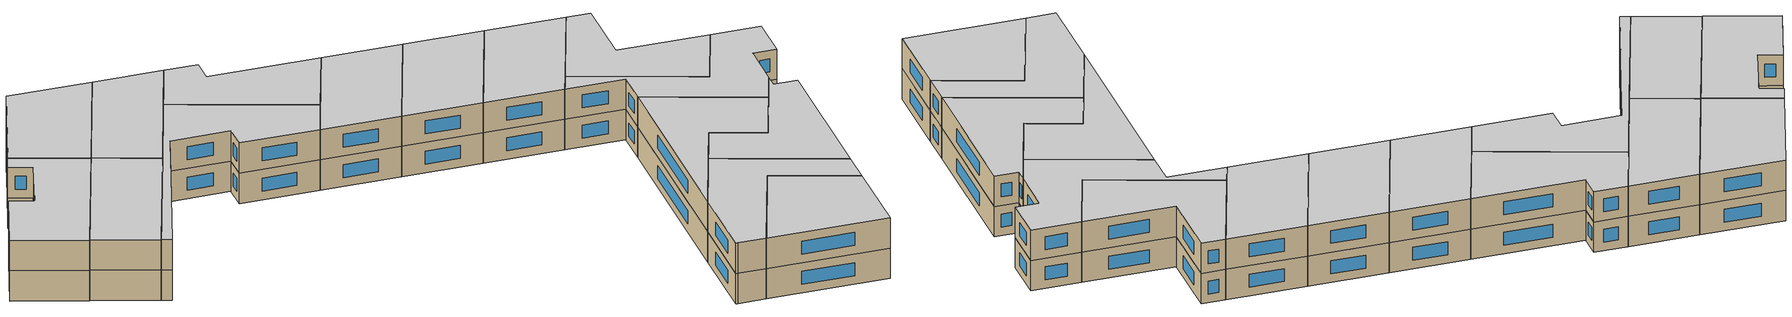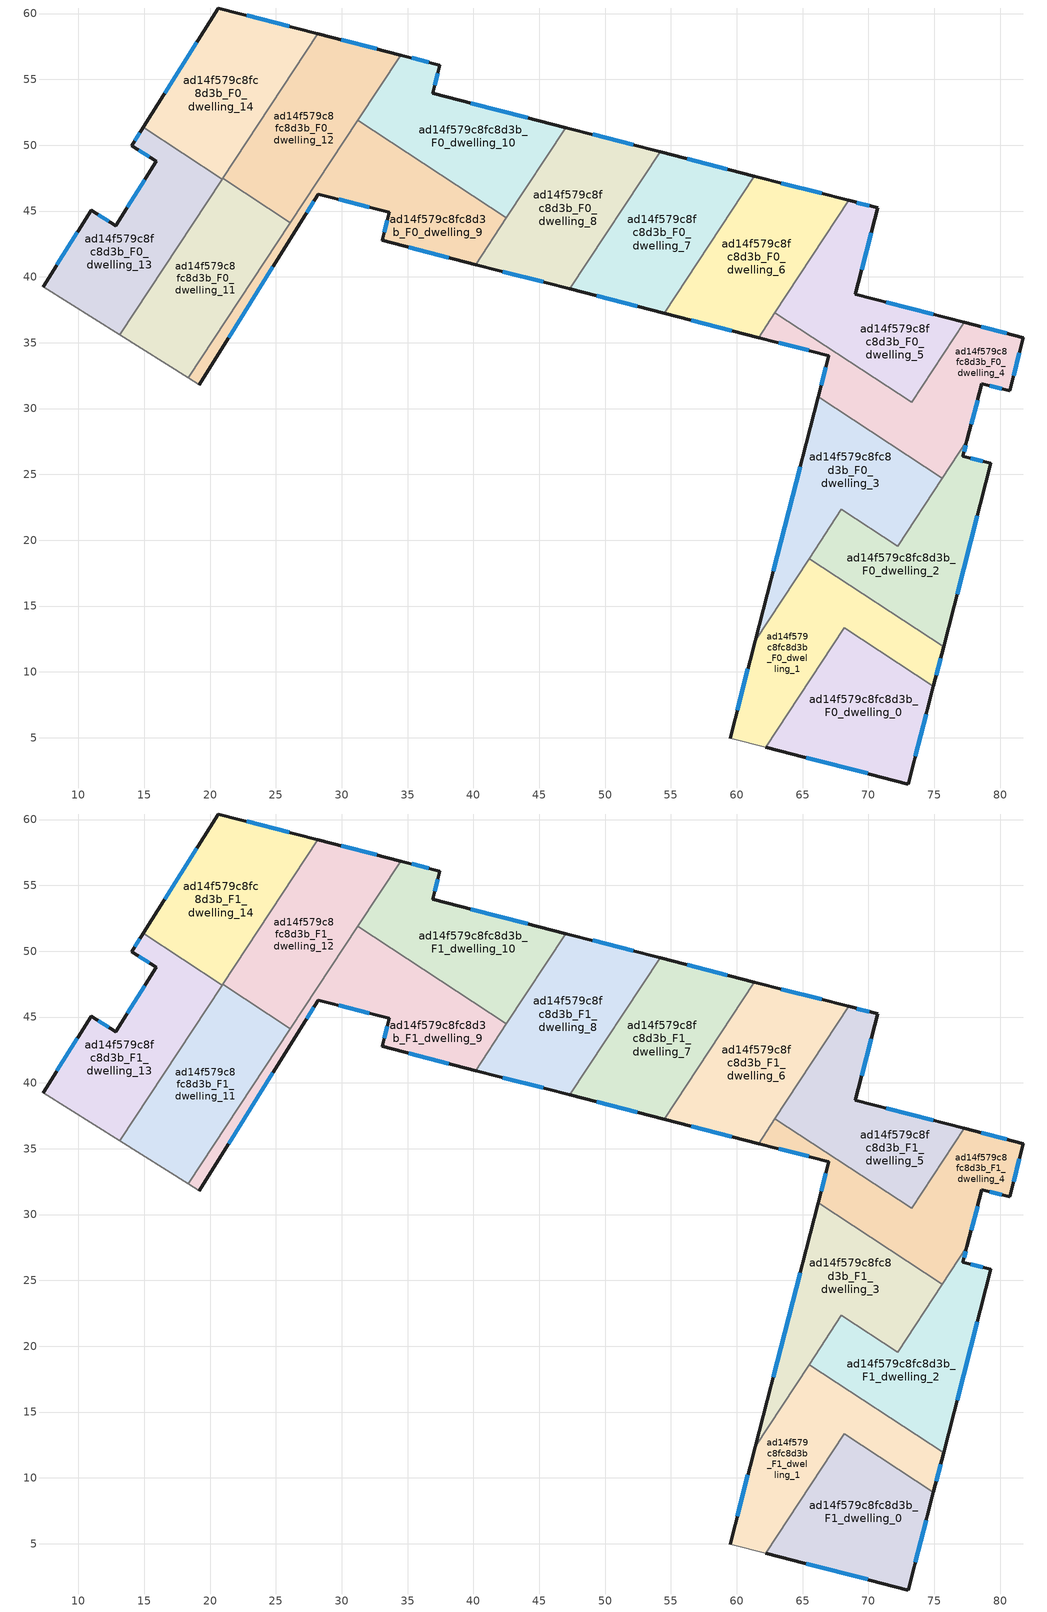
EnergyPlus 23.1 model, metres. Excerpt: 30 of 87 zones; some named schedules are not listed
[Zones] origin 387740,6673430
ad14f579c8fc8d3b_F0_dwelling_0
 floor ground (EU_floor_Construction): 74.94,8.9 73.03,1.49 62.19,4.28 68.15,13.36 z0
 wall outside (EU_wall_Construction): 62.19,4.28 73.03,1.49 74.94,8.9 z0:3
 wall to ad14f579c8fc8d3b_F0_dwelling_1 (EU_wall_Construction): 74.94,8.9 68.15,13.36 62.19,4.28 z0:3
 window (EU_Window_Construction): 73.58,3.6 74.4,6.78 / 65.29,3.48 69.93,2.29 z0.86:2.14
ad14f579c8fc8d3b_F0_dwelling_1
 floor ground (EU_floor_Construction): 75.72,11.9 74.94,8.9 68.15,13.36 62.19,4.28 59.66,4.93 59.5,4.98 61.4,12.36 65.51,18.61 z0
 wall outside (EU_wall_Construction): 61.4,12.36 59.5,4.98 / 74.94,8.9 75.72,11.9 z0:3
 wall adiabatic (EU_wall_Construction): 59.5,4.98 59.66,4.93 62.19,4.28 z0:3
 wall to ad14f579c8fc8d3b_F0_dwelling_2 (EU_wall_Construction): 75.72,11.9 65.51,18.61 z0:3
 wall to ad14f579c8fc8d3b_F0_dwelling_3 (EU_wall_Construction): 65.51,18.61 61.4,12.36 z0:3
 window (EU_Window_Construction): 60.86,10.25 60.04,7.09 / 75.16,9.76 75.49,11.04 z0.86:2.14
ad14f579c8fc8d3b_F0_dwelling_10
 floor ground (EU_floor_Construction): 47.01,51.35 42.51,44.5 31.23,51.91 34.47,56.85 37.46,56.08 36.92,53.95 z0
 wall outside (EU_wall_Construction): 47.01,51.35 36.92,53.95 37.46,56.08 34.47,56.85 z0:3
 wall to ad14f579c8fc8d3b_F0_dwelling_9 (EU_wall_Construction): 31.23,51.91 42.51,44.5 z0:3
 wall to ad14f579c8fc8d3b_F0_dwelling_8 (EU_wall_Construction): 42.51,44.5 47.01,51.35 z0:3
 wall to ad14f579c8fc8d3b_F0_dwelling_12 (EU_wall_Construction): 34.47,56.85 31.23,51.91 z0:3
 window (EU_Window_Construction): 37.07,54.56 37.31,55.47 / 44.13,52.09 39.8,53.21 / 36.61,56.3 35.33,56.63 z0.86:2.14
ad14f579c8fc8d3b_F0_dwelling_11
 floor ground (EU_floor_Construction): 26.11,44.12 18.36,32.32 13.15,35.59 20.97,47.5 z0
 wall to ad14f579c8fc8d3b_F0_dwelling_12 (EU_wall_Construction): 26.11,44.12 20.97,47.5 z0:3
 wall adiabatic (EU_wall_Construction): 13.15,35.59 18.36,32.32 z0:3
 wall to ad14f579c8fc8d3b_F0_dwelling_13 (EU_wall_Construction): 20.92,47.43 13.15,35.59 z0:3
 wall to ad14f579c8fc8d3b_F0_dwelling_9 (EU_wall_Construction): 18.36,32.32 26.11,44.12 z0:3
 wall to ad14f579c8fc8d3b_F0_dwelling_14 (EU_wall_Construction): 20.97,47.5 20.92,47.43 z0:3
ad14f579c8fc8d3b_F0_dwelling_12
 floor ground (EU_floor_Construction): 34.47,56.85 26.11,44.12 20.97,47.5 28.18,58.47 z0
 wall outside (EU_wall_Construction): 34.47,56.85 28.18,58.47 z0:3
 wall to ad14f579c8fc8d3b_F0_dwelling_14 (EU_wall_Construction): 28.18,58.47 20.97,47.5 z0:3
 wall to ad14f579c8fc8d3b_F0_dwelling_9 (EU_wall_Construction): 26.11,44.12 31.23,51.91 z0:3
 window (EU_Window_Construction): 32.67,57.31 29.98,58.01 z0.86:2.14
ad14f579c8fc8d3b_F0_dwelling_13
 floor ground (EU_floor_Construction): 20.92,47.43 13.15,35.59 7.32,39.25 10.96,45.05 12.84,43.88 15.9,48.78 14.04,49.95 14.93,51.37 z0
 wall outside (EU_wall_Construction): 14.93,51.37 14.04,49.95 15.9,48.78 12.84,43.88 10.96,45.05 7.32,39.25 z0:3
 wall to ad14f579c8fc8d3b_F0_dwelling_14 (EU_wall_Construction): 20.92,47.43 14.93,51.37 z0:3
 wall adiabatic (EU_wall_Construction): 7.32,39.25 13.15,35.59 z0:3
 window (EU_Window_Construction): 9.92,43.39 8.36,40.91 / 12.3,44.21 11.5,44.71 / 15.03,47.38 13.71,45.28 / 14.57,49.62 15.37,49.11 / 14.67,50.96 14.29,50.35 z0.86:2.14
ad14f579c8fc8d3b_F0_dwelling_14
 floor ground (EU_floor_Construction): 28.18,58.47 20.92,47.43 14.93,51.37 20.61,60.42 z0
 wall outside (EU_wall_Construction): 28.18,58.47 20.61,60.42 14.93,51.37 z0:3
 window (EU_Window_Construction): 18.99,57.84 16.55,53.95 / 26.02,59.03 22.77,59.87 z0.86:2.14
ad14f579c8fc8d3b_F0_dwelling_2
 floor ground (EU_floor_Construction): 79.31,25.84 75.72,11.9 65.51,18.61 67.96,22.34 72.22,19.54 77.48,27.56 77.18,26.39 z0
 wall outside (EU_wall_Construction): 75.72,11.9 79.31,25.84 77.18,26.39 77.48,27.56 z0:3
 wall to ad14f579c8fc8d3b_F0_dwelling_3 (EU_wall_Construction): 75.6,24.69 72.22,19.54 67.96,22.34 65.51,18.61 z0:3
 wall to ad14f579c8fc8d3b_F0_dwelling_4 (EU_wall_Construction): 77.48,27.56 75.6,24.69 z0:3
 window (EU_Window_Construction): 77.27,26.73 77.4,27.23 / 78.7,26 77.79,26.23 / 76.74,15.88 78.28,21.86 z0.86:2.14
ad14f579c8fc8d3b_F0_dwelling_3
 floor ground (EU_floor_Construction): 75.6,24.69 72.22,19.54 67.96,22.34 61.4,12.36 66.18,30.88 z0
 wall outside (EU_wall_Construction): 66.18,30.88 61.4,12.36 z0:3
 wall to ad14f579c8fc8d3b_F0_dwelling_4 (EU_wall_Construction): 75.6,24.69 66.18,30.88 z0:3
 window (EU_Window_Construction): 64.81,25.59 62.76,17.65 z0.86:2.14
ad14f579c8fc8d3b_F0_dwelling_4
 floor ground (EU_floor_Construction): 81.77,35.39 80.73,31.35 78.61,31.88 77.48,27.56 75.6,24.69 66.18,30.88 66.99,34.03 61.67,35.4 62.91,37.29 73.29,30.47 77.29,36.55 z0
 wall outside (EU_wall_Construction): 61.67,35.4 66.99,34.03 66.18,30.88 / 77.48,27.56 78.61,31.88 80.73,31.35 81.77,35.39 77.29,36.55 z0:3
 wall to ad14f579c8fc8d3b_F0_dwelling_5 (EU_wall_Construction): 77.29,36.55 73.29,30.47 62.91,37.29 z0:3
 wall to ad14f579c8fc8d3b_F0_dwelling_6 (EU_wall_Construction): 62.91,37.29 61.67,35.4 z0:3
 window (EU_Window_Construction): 66.75,33.13 66.41,31.78 / 63.19,35 65.47,34.42 / 80.49,35.72 78.57,36.22 / 81.03,32.5 81.47,34.24 / 79.22,31.73 80.12,31.5 / 77.81,28.8 78.29,30.65 z0.86:2.14
ad14f579c8fc8d3b_F0_dwelling_5
 floor ground (EU_floor_Construction): 70.69,45.25 69,38.69 77.29,36.55 73.29,30.47 62.91,37.29 68.51,45.81 z0
 wall outside (EU_wall_Construction): 77.29,36.55 69,38.69 70.69,45.25 68.51,45.81 z0:3
 wall to ad14f579c8fc8d3b_F0_dwelling_6 (EU_wall_Construction): 68.51,45.81 62.91,37.29 z0:3
 window (EU_Window_Construction): 70.07,45.41 69.13,45.65 / 69.49,40.56 70.21,43.37 / 74.92,37.16 71.37,38.08 z0.86:2.14
ad14f579c8fc8d3b_F0_dwelling_6
 floor ground (EU_floor_Construction): 68.51,45.81 61.67,35.4 54.5,37.24 61.34,47.66 z0
 wall outside (EU_wall_Construction): 68.51,45.81 61.34,47.66 / 54.5,37.24 61.67,35.4 z0:3
 wall to ad14f579c8fc8d3b_F0_dwelling_7 (EU_wall_Construction): 61.34,47.66 54.5,37.24 z0:3
 window (EU_Window_Construction): 66.46,46.34 63.39,47.13 / 56.55,36.72 59.62,35.92 z0.86:2.14
ad14f579c8fc8d3b_F0_dwelling_7
 floor ground (EU_floor_Construction): 61.34,47.66 54.5,37.24 47.34,39.09 54.18,49.5 z0
 wall outside (EU_wall_Construction): 61.34,47.66 54.18,49.5 / 47.34,39.09 54.5,37.24 z0:3
 wall to ad14f579c8fc8d3b_F0_dwelling_8 (EU_wall_Construction): 54.18,49.5 47.34,39.09 z0:3
 window (EU_Window_Construction): 59.3,48.18 56.23,48.97 / 49.39,38.56 52.46,37.77 z0.86:2.14
ad14f579c8fc8d3b_F0_dwelling_8
 floor ground (EU_floor_Construction): 54.18,49.5 47.34,39.09 40.17,40.94 47.01,51.35 z0
 wall outside (EU_wall_Construction): 54.18,49.5 47.01,51.35 / 40.17,40.94 47.34,39.09 z0:3
 wall to ad14f579c8fc8d3b_F0_dwelling_9 (EU_wall_Construction): 42.51,44.49 40.17,40.94 z0:3
 window (EU_Window_Construction): 52.13,50.03 49.06,50.82 / 42.22,40.41 45.29,39.62 z0.86:2.14
ad14f579c8fc8d3b_F0_dwelling_9
 floor ground (EU_floor_Construction): 42.51,44.5 40.17,40.94 33.07,42.77 33.61,44.9 28.22,46.29 27.01,44.33 19.16,31.82 18.36,32.32 31.23,51.91 z0
 wall outside (EU_wall_Construction): 19.16,31.82 27.01,44.33 28.22,46.29 33.61,44.9 33.07,42.77 40.17,40.94 z0:3
 wall adiabatic (EU_wall_Construction): 18.36,32.32 19.16,31.82 z0:3
 window (EU_Window_Construction): 29.76,45.89 32.07,45.3 / 27.36,44.89 27.88,45.73 / 21.41,35.4 24.77,40.76 / 35.1,42.24 38.15,41.46 / 33.46,44.29 33.23,43.38 z0.86:2.14
ad14f579c8fc8d3b_F1_dwelling_0
 floor to ad14f579c8fc8d3b_F0_dwelling_0 (EU_floor_Construction): 74.94,8.9 73.03,1.49 62.19,4.28 68.15,13.36 z3
 wall outside (EU_wall_Construction): 62.19,4.28 73.03,1.49 74.94,8.9 z3:6
 wall to ad14f579c8fc8d3b_F1_dwelling_1 (EU_wall_Construction): 74.94,8.9 68.15,13.36 62.19,4.28 z3:6
 window (EU_Window_Construction): 73.58,3.6 74.4,6.78 / 65.29,3.48 69.93,2.29 z3.86:5.14
 ceiling to ad14f579c8fc8d3b_F2_dwelling_0 (EU_floor_Construction): 73.03,1.49 74.94,8.9 68.15,13.36 62.19,4.28 z6
ad14f579c8fc8d3b_F1_dwelling_1
 floor to ad14f579c8fc8d3b_F0_dwelling_1 (EU_floor_Construction): 75.72,11.9 74.94,8.9 68.15,13.36 62.19,4.28 59.66,4.93 59.5,4.98 61.4,12.36 65.51,18.61 z3
 wall outside (EU_wall_Construction): 61.4,12.36 59.5,4.98 / 74.94,8.9 75.72,11.9 z3:6
 wall adiabatic (EU_wall_Construction): 59.5,4.98 59.66,4.93 62.19,4.28 z3:6
 wall to ad14f579c8fc8d3b_F1_dwelling_2 (EU_wall_Construction): 75.72,11.9 65.51,18.61 z3:6
 wall to ad14f579c8fc8d3b_F1_dwelling_3 (EU_wall_Construction): 65.51,18.61 61.4,12.36 z3:6
 window (EU_Window_Construction): 60.86,10.25 60.04,7.09 / 75.16,9.76 75.49,11.04 z3.86:5.14
 ceiling to ad14f579c8fc8d3b_F2_dwelling_1 (EU_floor_Construction): 74.94,8.9 75.72,11.9 65.51,18.61 61.4,12.36 59.5,4.98 59.66,4.93 62.19,4.28 68.15,13.36 z6
ad14f579c8fc8d3b_F1_dwelling_10
 floor to ad14f579c8fc8d3b_F0_dwelling_10 (EU_floor_Construction): 47.01,51.35 42.51,44.5 31.23,51.91 34.47,56.85 37.46,56.08 36.92,53.95 z3
 wall outside (EU_wall_Construction): 47.01,51.35 36.92,53.95 37.46,56.08 34.47,56.85 z3:6
 wall to ad14f579c8fc8d3b_F1_dwelling_9 (EU_wall_Construction): 31.23,51.91 42.51,44.5 z3:6
 wall to ad14f579c8fc8d3b_F1_dwelling_8 (EU_wall_Construction): 42.51,44.5 47.01,51.35 z3:6
 wall to ad14f579c8fc8d3b_F1_dwelling_12 (EU_wall_Construction): 34.47,56.85 31.23,51.91 z3:6
 window (EU_Window_Construction): 37.07,54.56 37.31,55.47 / 44.13,52.09 39.8,53.21 / 36.61,56.3 35.33,56.63 z3.86:5.14
 ceiling to ad14f579c8fc8d3b_F2_dwelling_10 (EU_floor_Construction): 42.51,44.5 47.01,51.35 36.92,53.95 37.46,56.08 34.47,56.85 31.23,51.91 z6
ad14f579c8fc8d3b_F1_dwelling_11
 floor to ad14f579c8fc8d3b_F0_dwelling_11 (EU_floor_Construction): 26.11,44.12 18.36,32.32 13.15,35.59 20.97,47.5 z3
 wall to ad14f579c8fc8d3b_F1_dwelling_12 (EU_wall_Construction): 26.11,44.12 20.97,47.5 z3:6
 wall adiabatic (EU_wall_Construction): 13.15,35.59 18.36,32.32 z3:6
 wall to ad14f579c8fc8d3b_F1_dwelling_13 (EU_wall_Construction): 20.92,47.43 13.15,35.59 z3:6
 wall to ad14f579c8fc8d3b_F1_dwelling_9 (EU_wall_Construction): 18.36,32.32 26.11,44.12 z3:6
 wall to ad14f579c8fc8d3b_F1_dwelling_14 (EU_wall_Construction): 20.97,47.5 20.92,47.43 z3:6
 ceiling to ad14f579c8fc8d3b_F2_dwelling_11 (EU_floor_Construction): 18.36,32.32 26.11,44.12 20.97,47.5 13.15,35.59 z6
ad14f579c8fc8d3b_F1_dwelling_12
 floor to ad14f579c8fc8d3b_F0_dwelling_12 (EU_floor_Construction): 34.47,56.85 26.11,44.12 20.97,47.5 28.18,58.47 z3
 wall outside (EU_wall_Construction): 34.47,56.85 28.18,58.47 z3:6
 wall to ad14f579c8fc8d3b_F1_dwelling_14 (EU_wall_Construction): 28.18,58.47 20.97,47.5 z3:6
 wall to ad14f579c8fc8d3b_F1_dwelling_9 (EU_wall_Construction): 26.11,44.12 31.23,51.91 z3:6
 window (EU_Window_Construction): 32.67,57.31 29.98,58.01 z3.86:5.14
 ceiling to ad14f579c8fc8d3b_F2_dwelling_12 (EU_floor_Construction): 26.11,44.12 34.47,56.85 28.18,58.47 20.97,47.5 z6
ad14f579c8fc8d3b_F1_dwelling_13
 floor to ad14f579c8fc8d3b_F0_dwelling_13 (EU_floor_Construction): 20.92,47.43 13.15,35.59 7.32,39.25 10.96,45.05 12.84,43.88 15.9,48.78 14.04,49.95 14.93,51.37 z3
 wall outside (EU_wall_Construction): 14.93,51.37 14.04,49.95 15.9,48.78 12.84,43.88 10.96,45.05 7.32,39.25 z3:6
 wall to ad14f579c8fc8d3b_F1_dwelling_14 (EU_wall_Construction): 20.92,47.43 14.93,51.37 z3:6
 wall adiabatic (EU_wall_Construction): 7.32,39.25 13.15,35.59 z3:6
 window (EU_Window_Construction): 9.92,43.39 8.36,40.91 / 12.3,44.21 11.5,44.71 / 15.03,47.38 13.71,45.28 / 14.57,49.62 15.37,49.11 / 14.67,50.96 14.29,50.35 z3.86:5.14
 ceiling to ad14f579c8fc8d3b_F2_dwelling_13 (EU_floor_Construction): 13.15,35.59 20.92,47.43 14.93,51.37 14.04,49.95 15.9,48.78 12.84,43.88 10.96,45.05 7.32,39.25 z6
ad14f579c8fc8d3b_F1_dwelling_14
 floor to ad14f579c8fc8d3b_F0_dwelling_14 (EU_floor_Construction): 28.18,58.47 20.92,47.43 14.93,51.37 20.61,60.42 z3
 wall outside (EU_wall_Construction): 28.18,58.47 20.61,60.42 14.93,51.37 z3:6
 window (EU_Window_Construction): 18.99,57.84 16.55,53.95 / 26.02,59.03 22.77,59.87 z3.86:5.14
 ceiling to ad14f579c8fc8d3b_F2_dwelling_14 (EU_floor_Construction): 20.92,47.43 28.18,58.47 20.61,60.42 14.93,51.37 z6
ad14f579c8fc8d3b_F1_dwelling_2
 floor to ad14f579c8fc8d3b_F0_dwelling_2 (EU_floor_Construction): 79.31,25.84 75.72,11.9 65.51,18.61 67.96,22.34 72.22,19.54 77.48,27.56 77.18,26.39 z3
 wall outside (EU_wall_Construction): 75.72,11.9 79.31,25.84 77.18,26.39 77.48,27.56 z3:6
 wall to ad14f579c8fc8d3b_F1_dwelling_3 (EU_wall_Construction): 75.6,24.69 72.22,19.54 67.96,22.34 65.51,18.61 z3:6
 wall to ad14f579c8fc8d3b_F1_dwelling_4 (EU_wall_Construction): 77.48,27.56 75.6,24.69 z3:6
 window (EU_Window_Construction): 77.27,26.73 77.4,27.23 / 78.7,26 77.79,26.23 / 76.74,15.88 78.28,21.86 z3.86:5.14
 ceiling to ad14f579c8fc8d3b_F2_dwelling_2 (EU_floor_Construction): 75.72,11.9 79.31,25.84 77.18,26.39 77.48,27.56 72.22,19.54 67.96,22.34 65.51,18.61 z6
ad14f579c8fc8d3b_F1_dwelling_3
 floor to ad14f579c8fc8d3b_F0_dwelling_3 (EU_floor_Construction): 75.6,24.69 72.22,19.54 67.96,22.34 61.4,12.36 66.18,30.88 z3
 wall outside (EU_wall_Construction): 66.18,30.88 61.4,12.36 z3:6
 wall to ad14f579c8fc8d3b_F1_dwelling_4 (EU_wall_Construction): 75.6,24.69 66.18,30.88 z3:6
 window (EU_Window_Construction): 64.81,25.59 62.76,17.65 z3.86:5.14
 ceiling to ad14f579c8fc8d3b_F2_dwelling_3 (EU_floor_Construction): 72.22,19.54 75.6,24.69 66.18,30.88 61.4,12.36 67.96,22.34 z6
ad14f579c8fc8d3b_F1_dwelling_4
 floor to ad14f579c8fc8d3b_F0_dwelling_4 (EU_floor_Construction): 81.77,35.39 80.73,31.35 78.61,31.88 77.48,27.56 75.6,24.69 66.18,30.88 66.99,34.03 61.67,35.4 62.91,37.29 73.29,30.47 77.29,36.55 z3
 wall outside (EU_wall_Construction): 61.67,35.4 66.99,34.03 66.18,30.88 / 77.48,27.56 78.61,31.88 80.73,31.35 81.77,35.39 77.29,36.55 z3:6
 wall to ad14f579c8fc8d3b_F1_dwelling_5 (EU_wall_Construction): 77.29,36.55 73.29,30.47 62.91,37.29 z3:6
 wall to ad14f579c8fc8d3b_F1_dwelling_6 (EU_wall_Construction): 62.91,37.29 61.67,35.4 z3:6
 window (EU_Window_Construction): 66.75,33.13 66.41,31.78 / 63.19,35 65.47,34.42 / 80.49,35.72 78.57,36.22 / 81.03,32.5 81.47,34.24 / 79.22,31.73 80.12,31.5 / 77.81,28.8 78.29,30.65 z3.86:5.14
 ceiling to ad14f579c8fc8d3b_F2_dwelling_4 (EU_floor_Construction): 77.48,27.56 78.61,31.88 80.73,31.35 81.77,35.39 77.29,36.55 73.29,30.47 62.91,37.29 61.67,35.4 66.99,34.03 66.18,30.88 75.6,24.69 z6
ad14f579c8fc8d3b_F1_dwelling_5
 floor to ad14f579c8fc8d3b_F0_dwelling_5 (EU_floor_Construction): 70.69,45.25 69,38.69 77.29,36.55 73.29,30.47 62.91,37.29 68.51,45.81 z3
 wall outside (EU_wall_Construction): 77.29,36.55 69,38.69 70.69,45.25 68.51,45.81 z3:6
 wall to ad14f579c8fc8d3b_F1_dwelling_6 (EU_wall_Construction): 68.51,45.81 62.91,37.29 z3:6
 window (EU_Window_Construction): 70.07,45.41 69.13,45.65 / 69.49,40.56 70.21,43.37 / 74.92,37.16 71.37,38.08 z3.86:5.14
 ceiling to ad14f579c8fc8d3b_F2_dwelling_5 (EU_floor_Construction): 73.29,30.47 77.29,36.55 69,38.69 70.69,45.25 68.51,45.81 62.91,37.29 z6
ad14f579c8fc8d3b_F1_dwelling_6
 floor to ad14f579c8fc8d3b_F0_dwelling_6 (EU_floor_Construction): 68.51,45.81 61.67,35.4 54.5,37.24 61.34,47.66 z3
 wall outside (EU_wall_Construction): 68.51,45.81 61.34,47.66 / 54.5,37.24 61.67,35.4 z3:6
 wall to ad14f579c8fc8d3b_F1_dwelling_7 (EU_wall_Construction): 61.34,47.66 54.5,37.24 z3:6
 window (EU_Window_Construction): 66.46,46.34 63.39,47.13 / 56.55,36.72 59.62,35.92 z3.86:5.14
 ceiling to ad14f579c8fc8d3b_F2_dwelling_6 (EU_floor_Construction): 61.67,35.4 68.51,45.81 61.34,47.66 54.5,37.24 z6
ad14f579c8fc8d3b_F1_dwelling_7
 floor to ad14f579c8fc8d3b_F0_dwelling_7 (EU_floor_Construction): 61.34,47.66 54.5,37.24 47.34,39.09 54.18,49.5 z3
 wall outside (EU_wall_Construction): 61.34,47.66 54.18,49.5 / 47.34,39.09 54.5,37.24 z3:6
 wall to ad14f579c8fc8d3b_F1_dwelling_8 (EU_wall_Construction): 54.18,49.5 47.34,39.09 z3:6
 window (EU_Window_Construction): 59.3,48.18 56.23,48.97 / 49.39,38.56 52.46,37.77 z3.86:5.14
 ceiling to ad14f579c8fc8d3b_F2_dwelling_7 (EU_floor_Construction): 54.5,37.24 61.34,47.66 54.18,49.5 47.34,39.09 z6
ad14f579c8fc8d3b_F1_dwelling_8
 floor to ad14f579c8fc8d3b_F0_dwelling_8 (EU_floor_Construction): 54.18,49.5 47.34,39.09 40.17,40.94 47.01,51.35 z3
 wall outside (EU_wall_Construction): 54.18,49.5 47.01,51.35 / 40.17,40.94 47.34,39.09 z3:6
 wall to ad14f579c8fc8d3b_F1_dwelling_9 (EU_wall_Construction): 42.51,44.49 40.17,40.94 z3:6
 window (EU_Window_Construction): 52.13,50.03 49.06,50.82 / 42.22,40.41 45.29,39.62 z3.86:5.14
 ceiling to ad14f579c8fc8d3b_F2_dwelling_8 (EU_floor_Construction): 47.34,39.09 54.18,49.5 47.01,51.35 40.17,40.94 z6
ad14f579c8fc8d3b_F1_dwelling_9
 floor to ad14f579c8fc8d3b_F0_dwelling_9 (EU_floor_Construction): 42.51,44.5 40.17,40.94 33.07,42.77 33.61,44.9 28.22,46.29 27.01,44.33 19.16,31.82 18.36,32.32 31.23,51.91 z3
 wall outside (EU_wall_Construction): 19.16,31.82 27.01,44.33 28.22,46.29 33.61,44.9 33.07,42.77 40.17,40.94 z3:6
 wall adiabatic (EU_wall_Construction): 18.36,32.32 19.16,31.82 z3:6
 window (EU_Window_Construction): 29.76,45.89 32.07,45.3 / 27.36,44.89 27.88,45.73 / 21.41,35.4 24.77,40.76 / 35.1,42.24 38.15,41.46 / 33.46,44.29 33.23,43.38 z3.86:5.14
 ceiling to ad14f579c8fc8d3b_F2_dwelling_9 (EU_floor_Construction): 40.17,40.94 42.51,44.5 31.23,51.91 18.36,32.32 19.16,31.82 27.01,44.33 28.22,46.29 33.61,44.9 33.07,42.77 z6
[Building]
EU S2 Campaign: North Axis=0; Terrain=City; Solar Distribution=FullExterior
[Site:Location]
Helsinki-Vantaa.AP: Latitude=60.317; Longitude=24.963; Time Zone=2; Elevation=54.6
[SizingPeriod:WeatherFileDays]
AnnualSizingPeriod: Begin Month=1; Begin Day of Month=1; End Month=12; End Day of Month=31; Day of Week for Start Day=Monday; Use Weather File Daylight Saving Period=No; Use Weather File Rain and Snow Indicators=No
[MATERIAL]
EU_InternalMass_Material: Roughness=MediumRough; Thickness=0.1; Conductivity=1; Density=1800; Specific Heat=900; Thermal Absorptance=0.9; Solar Absorptance=0.7; Visible Absorptance=0.7
[MATERIAL:NOMASS] Roughness=MediumRough; Thermal Absorptance=0.9; Solar Absorptance=0.7; Visible Absorptance=0.7
Name | Thermal Resistance
EU_wall_NoMass | 5.91765
EU_floor_NoMass | 6.2875
[WINDOWMATERIAL:SIMPLEGLAZINGSYSTEM]
EU_Window_SimpleGlazing: UFactor=0.994035; Solar Heat Gain Coefficient=0.7; Visible Transmittance=0.7
[CONSTRUCTION]
EU_wall_Construction: EU_wall_NoMass
EU_floor_Construction: EU_floor_NoMass
EU_Window_Construction: EU_Window_SimpleGlazing
EU_InternalMass_Construction: EU_InternalMass_Material
[ZONE] Type=1; Multiplier=1; Ceiling Height=autocalculate; Floor Area=autocalculate; Part of Total Floor Area=Yes
Name | Volume
ad14f579c8fc8d3b_F0_dwelling_0; ad14f579c8fc8d3b_F1_dwelling_0 | 260.7
ad14f579c8fc8d3b_F0_dwelling_1; ad14f579c8fc8d3b_F1_dwelling_1; ad14f579c8fc8d3b_F0_dwelling_6; ad14f579c8fc8d3b_F1_dwelling_6 | 261.645
ad14f579c8fc8d3b_F0_dwelling_10; ad14f579c8fc8d3b_F1_dwelling_10; ad14f579c8fc8d3b_F0_dwelling_8; ad14f579c8fc8d3b_F1_dwelling_8 | 261.667
ad14f579c8fc8d3b_F0_dwelling_11; ad14f579c8fc8d3b_F1_dwelling_11 | 261.693
ad14f579c8fc8d3b_F0_dwelling_12; ad14f579c8fc8d3b_F1_dwelling_12 | 261.658
ad14f579c8fc8d3b_F0_dwelling_13; ad14f579c8fc8d3b_F1_dwelling_13 | 261.646
ad14f579c8fc8d3b_F0_dwelling_14; ad14f579c8fc8d3b_F1_dwelling_14 | 261.631
ad14f579c8fc8d3b_F0_dwelling_2; ad14f579c8fc8d3b_F1_dwelling_2 | 261.65
ad14f579c8fc8d3b_F0_dwelling_3; ad14f579c8fc8d3b_F1_dwelling_3 | 262.167
ad14f579c8fc8d3b_F0_dwelling_4; ad14f579c8fc8d3b_F1_dwelling_4 | 262.154
ad14f579c8fc8d3b_F0_dwelling_5; ad14f579c8fc8d3b_F1_dwelling_5 | 261.711
ad14f579c8fc8d3b_F0_dwelling_7; ad14f579c8fc8d3b_F1_dwelling_7 | 261.675
ad14f579c8fc8d3b_F0_dwelling_9; ad14f579c8fc8d3b_F1_dwelling_9 | 261.662
[INTERNALMASS] Construction=EU_InternalMass_Construction
Name | Zone or ZoneList | Surface Area
ad14f579c8fc8d3b_F0_dwelling_0_EU_InternalMass | ad14f579c8fc8d3b_F0_dwelling_0 | 86.8999
ad14f579c8fc8d3b_F0_dwelling_1_EU_InternalMass | ad14f579c8fc8d3b_F0_dwelling_1 | 87.215
ad14f579c8fc8d3b_F0_dwelling_2_EU_InternalMass | ad14f579c8fc8d3b_F0_dwelling_2 | 87.218
ad14f579c8fc8d3b_F0_dwelling_3_EU_InternalMass | ad14f579c8fc8d3b_F0_dwelling_3 | 87.3851
ad14f579c8fc8d3b_F0_dwelling_4_EU_InternalMass | ad14f579c8fc8d3b_F0_dwelling_4 | 87.3866
ad14f579c8fc8d3b_F0_dwelling_5_EU_InternalMass | ad14f579c8fc8d3b_F0_dwelling_5 | 87.2371
ad14f579c8fc8d3b_F0_dwelling_6_EU_InternalMass | ad14f579c8fc8d3b_F0_dwelling_6 | 87.2148
ad14f579c8fc8d3b_F0_dwelling_7_EU_InternalMass | ad14f579c8fc8d3b_F0_dwelling_7 | 87.225
ad14f579c8fc8d3b_F0_dwelling_8_EU_InternalMass | ad14f579c8fc8d3b_F0_dwelling_8 | 87.2225
ad14f579c8fc8d3b_F0_dwelling_9_EU_InternalMass | ad14f579c8fc8d3b_F0_dwelling_9 | 87.221
ad14f579c8fc8d3b_F0_dwelling_10_EU_InternalMass | ad14f579c8fc8d3b_F0_dwelling_10 | 87.2234
ad14f579c8fc8d3b_F0_dwelling_11_EU_InternalMass | ad14f579c8fc8d3b_F0_dwelling_11 | 87.2329
ad14f579c8fc8d3b_F0_dwelling_12_EU_InternalMass | ad14f579c8fc8d3b_F0_dwelling_12 | 87.2199
ad14f579c8fc8d3b_F0_dwelling_13_EU_InternalMass | ad14f579c8fc8d3b_F0_dwelling_13 | 87.2153
ad14f579c8fc8d3b_F0_dwelling_14_EU_InternalMass | ad14f579c8fc8d3b_F0_dwelling_14 | 87.211
ad14f579c8fc8d3b_F1_dwelling_0_EU_InternalMass | ad14f579c8fc8d3b_F1_dwelling_0 | 86.8999
ad14f579c8fc8d3b_F1_dwelling_1_EU_InternalMass | ad14f579c8fc8d3b_F1_dwelling_1 | 87.215
ad14f579c8fc8d3b_F1_dwelling_2_EU_InternalMass | ad14f579c8fc8d3b_F1_dwelling_2 | 87.218
ad14f579c8fc8d3b_F1_dwelling_3_EU_InternalMass | ad14f579c8fc8d3b_F1_dwelling_3 | 87.3851
ad14f579c8fc8d3b_F1_dwelling_4_EU_InternalMass | ad14f579c8fc8d3b_F1_dwelling_4 | 87.3866
ad14f579c8fc8d3b_F1_dwelling_5_EU_InternalMass | ad14f579c8fc8d3b_F1_dwelling_5 | 87.2371
ad14f579c8fc8d3b_F1_dwelling_6_EU_InternalMass | ad14f579c8fc8d3b_F1_dwelling_6 | 87.2148
ad14f579c8fc8d3b_F1_dwelling_7_EU_InternalMass | ad14f579c8fc8d3b_F1_dwelling_7 | 87.225
ad14f579c8fc8d3b_F1_dwelling_8_EU_InternalMass | ad14f579c8fc8d3b_F1_dwelling_8 | 87.2225
ad14f579c8fc8d3b_F1_dwelling_9_EU_InternalMass | ad14f579c8fc8d3b_F1_dwelling_9 | 87.221
ad14f579c8fc8d3b_F1_dwelling_10_EU_InternalMass | ad14f579c8fc8d3b_F1_dwelling_10 | 87.2234
ad14f579c8fc8d3b_F1_dwelling_11_EU_InternalMass | ad14f579c8fc8d3b_F1_dwelling_11 | 87.2329
ad14f579c8fc8d3b_F1_dwelling_12_EU_InternalMass | ad14f579c8fc8d3b_F1_dwelling_12 | 87.2199
ad14f579c8fc8d3b_F1_dwelling_13_EU_InternalMass | ad14f579c8fc8d3b_F1_dwelling_13 | 87.2153
ad14f579c8fc8d3b_F1_dwelling_14_EU_InternalMass | ad14f579c8fc8d3b_F1_dwelling_14 | 87.211
[OTHEREQUIPMENT] Fuel Type=Electricity; Design Level Calculation Method=Watts/Area; Power per Zone Floor Area=1; Fraction Latent=0; Fraction Radiant=0; Fraction Lost=0; Carbon Dioxide Generation Rate=0; EndUse Subcategory=EU_Step8_InternalGains
Name | Zone or ZoneList or Space or SpaceList | Schedule
EU_Step8_InternalGain_ad14f579c8fc8d3b_F0_dwelling_0_f000 | ad14f579c8fc8d3b_F0_dwelling_0 | EU_Step8_GainSchedule_ad14f579c8fc8d3b_F0_dwelling_0_f000
EU_Step8_InternalGain_ad14f579c8fc8d3b_F0_dwelling_1_f000 | ad14f579c8fc8d3b_F0_dwelling_1 | EU_Step8_GainSchedule_ad14f579c8fc8d3b_F0_dwelling_1_f000
EU_Step8_InternalGain_ad14f579c8fc8d3b_F0_dwelling_2_f000 | ad14f579c8fc8d3b_F0_dwelling_2 | EU_Step8_GainSchedule_ad14f579c8fc8d3b_F0_dwelling_2_f000
EU_Step8_InternalGain_ad14f579c8fc8d3b_F0_dwelling_3_f000 | ad14f579c8fc8d3b_F0_dwelling_3 | EU_Step8_GainSchedule_ad14f579c8fc8d3b_F0_dwelling_3_f000
EU_Step8_InternalGain_ad14f579c8fc8d3b_F0_dwelling_4_f000 | ad14f579c8fc8d3b_F0_dwelling_4 | EU_Step8_GainSchedule_ad14f579c8fc8d3b_F0_dwelling_4_f000
EU_Step8_InternalGain_ad14f579c8fc8d3b_F0_dwelling_5_f000 | ad14f579c8fc8d3b_F0_dwelling_5 | EU_Step8_GainSchedule_ad14f579c8fc8d3b_F0_dwelling_5_f000
EU_Step8_InternalGain_ad14f579c8fc8d3b_F0_dwelling_6_f000 | ad14f579c8fc8d3b_F0_dwelling_6 | EU_Step8_GainSchedule_ad14f579c8fc8d3b_F0_dwelling_6_f000
EU_Step8_InternalGain_ad14f579c8fc8d3b_F0_dwelling_7_f000 | ad14f579c8fc8d3b_F0_dwelling_7 | EU_Step8_GainSchedule_ad14f579c8fc8d3b_F0_dwelling_7_f000
EU_Step8_InternalGain_ad14f579c8fc8d3b_F0_dwelling_8_f000 | ad14f579c8fc8d3b_F0_dwelling_8 | EU_Step8_GainSchedule_ad14f579c8fc8d3b_F0_dwelling_8_f000
EU_Step8_InternalGain_ad14f579c8fc8d3b_F0_dwelling_9_f000 | ad14f579c8fc8d3b_F0_dwelling_9 | EU_Step8_GainSchedule_ad14f579c8fc8d3b_F0_dwelling_9_f000
EU_Step8_InternalGain_ad14f579c8fc8d3b_F0_dwelling_10_f000 | ad14f579c8fc8d3b_F0_dwelling_10 | EU_Step8_GainSchedule_ad14f579c8fc8d3b_F0_dwelling_10_f000
EU_Step8_InternalGain_ad14f579c8fc8d3b_F0_dwelling_11_f000 | ad14f579c8fc8d3b_F0_dwelling_11 | EU_Step8_GainSchedule_ad14f579c8fc8d3b_F0_dwelling_11_f000
EU_Step8_InternalGain_ad14f579c8fc8d3b_F0_dwelling_12_f000 | ad14f579c8fc8d3b_F0_dwelling_12 | EU_Step8_GainSchedule_ad14f579c8fc8d3b_F0_dwelling_12_f000
EU_Step8_InternalGain_ad14f579c8fc8d3b_F0_dwelling_13_f000 | ad14f579c8fc8d3b_F0_dwelling_13 | EU_Step8_GainSchedule_ad14f579c8fc8d3b_F0_dwelling_13_f000
EU_Step8_InternalGain_ad14f579c8fc8d3b_F0_dwelling_14_f000 | ad14f579c8fc8d3b_F0_dwelling_14 | EU_Step8_GainSchedule_ad14f579c8fc8d3b_F0_dwelling_14_f000
EU_Step8_InternalGain_ad14f579c8fc8d3b_F1_dwelling_0_f000 | ad14f579c8fc8d3b_F1_dwelling_0 | EU_Step8_GainSchedule_ad14f579c8fc8d3b_F1_dwelling_0_f000
EU_Step8_InternalGain_ad14f579c8fc8d3b_F1_dwelling_1_f000 | ad14f579c8fc8d3b_F1_dwelling_1 | EU_Step8_GainSchedule_ad14f579c8fc8d3b_F1_dwelling_1_f000
EU_Step8_InternalGain_ad14f579c8fc8d3b_F1_dwelling_2_f000 | ad14f579c8fc8d3b_F1_dwelling_2 | EU_Step8_GainSchedule_ad14f579c8fc8d3b_F1_dwelling_2_f000
EU_Step8_InternalGain_ad14f579c8fc8d3b_F1_dwelling_3_f000 | ad14f579c8fc8d3b_F1_dwelling_3 | EU_Step8_GainSchedule_ad14f579c8fc8d3b_F1_dwelling_3_f000
EU_Step8_InternalGain_ad14f579c8fc8d3b_F1_dwelling_4_f000 | ad14f579c8fc8d3b_F1_dwelling_4 | EU_Step8_GainSchedule_ad14f579c8fc8d3b_F1_dwelling_4_f000
EU_Step8_InternalGain_ad14f579c8fc8d3b_F1_dwelling_5_f000 | ad14f579c8fc8d3b_F1_dwelling_5 | EU_Step8_GainSchedule_ad14f579c8fc8d3b_F1_dwelling_5_f000
EU_Step8_InternalGain_ad14f579c8fc8d3b_F1_dwelling_6_f000 | ad14f579c8fc8d3b_F1_dwelling_6 | EU_Step8_GainSchedule_ad14f579c8fc8d3b_F1_dwelling_6_f000
EU_Step8_InternalGain_ad14f579c8fc8d3b_F1_dwelling_7_f000 | ad14f579c8fc8d3b_F1_dwelling_7 | EU_Step8_GainSchedule_ad14f579c8fc8d3b_F1_dwelling_7_f000
EU_Step8_InternalGain_ad14f579c8fc8d3b_F1_dwelling_8_f000 | ad14f579c8fc8d3b_F1_dwelling_8 | EU_Step8_GainSchedule_ad14f579c8fc8d3b_F1_dwelling_8_f000
EU_Step8_InternalGain_ad14f579c8fc8d3b_F1_dwelling_9_f000 | ad14f579c8fc8d3b_F1_dwelling_9 | EU_Step8_GainSchedule_ad14f579c8fc8d3b_F1_dwelling_9_f000
EU_Step8_InternalGain_ad14f579c8fc8d3b_F1_dwelling_10_f000 | ad14f579c8fc8d3b_F1_dwelling_10 | EU_Step8_GainSchedule_ad14f579c8fc8d3b_F1_dwelling_10_f000
EU_Step8_InternalGain_ad14f579c8fc8d3b_F1_dwelling_11_f000 | ad14f579c8fc8d3b_F1_dwelling_11 | EU_Step8_GainSchedule_ad14f579c8fc8d3b_F1_dwelling_11_f000
EU_Step8_InternalGain_ad14f579c8fc8d3b_F1_dwelling_12_f000 | ad14f579c8fc8d3b_F1_dwelling_12 | EU_Step8_GainSchedule_ad14f579c8fc8d3b_F1_dwelling_12_f000
EU_Step8_InternalGain_ad14f579c8fc8d3b_F1_dwelling_13_f000 | ad14f579c8fc8d3b_F1_dwelling_13 | EU_Step8_GainSchedule_ad14f579c8fc8d3b_F1_dwelling_13_f000
EU_Step8_InternalGain_ad14f579c8fc8d3b_F1_dwelling_14_f000 | ad14f579c8fc8d3b_F1_dwelling_14 | EU_Step8_GainSchedule_ad14f579c8fc8d3b_F1_dwelling_14_f000
[ZONEVENTILATION:DESIGNFLOWRATE] Schedule=EU_AlwaysOn; Design Flow Rate Calculation Method=AirChanges/Hour; Air Changes per Hour=0.596421; Ventilation Type=Natural; Fan Pressure Rise=0; Fan Total Efficiency=1; Constant Term Coefficient=1; Temperature Term Coefficient=0; Velocity Term Coefficient=0; Velocity Squared Term Coefficient=0; Minimum Indoor Temperature=-100; Maximum Indoor Temperature=100; Delta Temperature=-100; Minimum Outdoor Temperature=-100; Maximum Outdoor Temperature=100; Maximum Wind Speed=40
Name | Zone or ZoneList or Space or SpaceList
EU_ConstantAir_ad14f579c8fc8d3b_F0_dwelling_0 | ad14f579c8fc8d3b_F0_dwelling_0
EU_ConstantAir_ad14f579c8fc8d3b_F0_dwelling_1 | ad14f579c8fc8d3b_F0_dwelling_1
EU_ConstantAir_ad14f579c8fc8d3b_F0_dwelling_2 | ad14f579c8fc8d3b_F0_dwelling_2
EU_ConstantAir_ad14f579c8fc8d3b_F0_dwelling_3 | ad14f579c8fc8d3b_F0_dwelling_3
EU_ConstantAir_ad14f579c8fc8d3b_F0_dwelling_4 | ad14f579c8fc8d3b_F0_dwelling_4
EU_ConstantAir_ad14f579c8fc8d3b_F0_dwelling_5 | ad14f579c8fc8d3b_F0_dwelling_5
EU_ConstantAir_ad14f579c8fc8d3b_F0_dwelling_6 | ad14f579c8fc8d3b_F0_dwelling_6
EU_ConstantAir_ad14f579c8fc8d3b_F0_dwelling_7 | ad14f579c8fc8d3b_F0_dwelling_7
EU_ConstantAir_ad14f579c8fc8d3b_F0_dwelling_8 | ad14f579c8fc8d3b_F0_dwelling_8
EU_ConstantAir_ad14f579c8fc8d3b_F0_dwelling_9 | ad14f579c8fc8d3b_F0_dwelling_9
EU_ConstantAir_ad14f579c8fc8d3b_F0_dwelling_10 | ad14f579c8fc8d3b_F0_dwelling_10
EU_ConstantAir_ad14f579c8fc8d3b_F0_dwelling_11 | ad14f579c8fc8d3b_F0_dwelling_11
EU_ConstantAir_ad14f579c8fc8d3b_F0_dwelling_12 | ad14f579c8fc8d3b_F0_dwelling_12
EU_ConstantAir_ad14f579c8fc8d3b_F0_dwelling_13 | ad14f579c8fc8d3b_F0_dwelling_13
EU_ConstantAir_ad14f579c8fc8d3b_F0_dwelling_14 | ad14f579c8fc8d3b_F0_dwelling_14
EU_ConstantAir_ad14f579c8fc8d3b_F1_dwelling_0 | ad14f579c8fc8d3b_F1_dwelling_0
EU_ConstantAir_ad14f579c8fc8d3b_F1_dwelling_1 | ad14f579c8fc8d3b_F1_dwelling_1
EU_ConstantAir_ad14f579c8fc8d3b_F1_dwelling_2 | ad14f579c8fc8d3b_F1_dwelling_2
EU_ConstantAir_ad14f579c8fc8d3b_F1_dwelling_3 | ad14f579c8fc8d3b_F1_dwelling_3
EU_ConstantAir_ad14f579c8fc8d3b_F1_dwelling_4 | ad14f579c8fc8d3b_F1_dwelling_4
EU_ConstantAir_ad14f579c8fc8d3b_F1_dwelling_5 | ad14f579c8fc8d3b_F1_dwelling_5
EU_ConstantAir_ad14f579c8fc8d3b_F1_dwelling_6 | ad14f579c8fc8d3b_F1_dwelling_6
EU_ConstantAir_ad14f579c8fc8d3b_F1_dwelling_7 | ad14f579c8fc8d3b_F1_dwelling_7
EU_ConstantAir_ad14f579c8fc8d3b_F1_dwelling_8 | ad14f579c8fc8d3b_F1_dwelling_8
EU_ConstantAir_ad14f579c8fc8d3b_F1_dwelling_9 | ad14f579c8fc8d3b_F1_dwelling_9
EU_ConstantAir_ad14f579c8fc8d3b_F1_dwelling_10 | ad14f579c8fc8d3b_F1_dwelling_10
EU_ConstantAir_ad14f579c8fc8d3b_F1_dwelling_11 | ad14f579c8fc8d3b_F1_dwelling_11
EU_ConstantAir_ad14f579c8fc8d3b_F1_dwelling_12 | ad14f579c8fc8d3b_F1_dwelling_12
EU_ConstantAir_ad14f579c8fc8d3b_F1_dwelling_13 | ad14f579c8fc8d3b_F1_dwelling_13
EU_ConstantAir_ad14f579c8fc8d3b_F1_dwelling_14 | ad14f579c8fc8d3b_F1_dwelling_14
[HVACTEMPLATE:ZONE:IDEALLOADSAIRSYSTEM] System Availability Schedule=EU_AlwaysOn; Maximum Heating Supply Air Temperature=50; Minimum Cooling Supply Air Temperature=13; Maximum Heating Supply Air Humidity Ratio=0.0156; Minimum Cooling Supply Air Humidity Ratio=0.0077; Heating Limit=NoLimit; Cooling Limit=NoLimit; Heating Availability Schedule=EU_AlwaysOn; Cooling Availability Schedule=EU_CoolingOff; Dehumidification Control Type=ConstantSensibleHeatRatio; Cooling Sensible Heat Ratio=0.7; Dehumidification Setpoint=60; Humidification Control Type=None; Humidification Setpoint=30; Outdoor Air Method=None; Outdoor Air Flow Rate per Person=0.00944; Outdoor Air Flow Rate per Zone Floor Area=0; Outdoor Air Flow Rate per Zone=0; Demand Controlled Ventilation Type=None; Outdoor Air Economizer Type=NoEconomizer; Heat Recovery Type=None; Sensible Heat Recovery Effectiveness=0.7; Latent Heat Recovery Effectiveness=0.65
Name | Template Thermostat
ad14f579c8fc8d3b_F0_dwelling_0 | EU_HeatOnly_ad14f579c8fc8d3b_F0_dwelling_0
ad14f579c8fc8d3b_F0_dwelling_1 | EU_HeatOnly_ad14f579c8fc8d3b_F0_dwelling_1
ad14f579c8fc8d3b_F0_dwelling_2 | EU_HeatOnly_ad14f579c8fc8d3b_F0_dwelling_2
ad14f579c8fc8d3b_F0_dwelling_3 | EU_HeatOnly_ad14f579c8fc8d3b_F0_dwelling_3
ad14f579c8fc8d3b_F0_dwelling_4 | EU_HeatOnly_ad14f579c8fc8d3b_F0_dwelling_4
ad14f579c8fc8d3b_F0_dwelling_5 | EU_HeatOnly_ad14f579c8fc8d3b_F0_dwelling_5
ad14f579c8fc8d3b_F0_dwelling_6 | EU_HeatOnly_ad14f579c8fc8d3b_F0_dwelling_6
ad14f579c8fc8d3b_F0_dwelling_7 | EU_HeatOnly_ad14f579c8fc8d3b_F0_dwelling_7
ad14f579c8fc8d3b_F0_dwelling_8 | EU_HeatOnly_ad14f579c8fc8d3b_F0_dwelling_8
ad14f579c8fc8d3b_F0_dwelling_9 | EU_HeatOnly_ad14f579c8fc8d3b_F0_dwelling_9
ad14f579c8fc8d3b_F0_dwelling_10 | EU_HeatOnly_ad14f579c8fc8d3b_F0_dwelling_10
ad14f579c8fc8d3b_F0_dwelling_11 | EU_HeatOnly_ad14f579c8fc8d3b_F0_dwelling_11
ad14f579c8fc8d3b_F0_dwelling_12 | EU_HeatOnly_ad14f579c8fc8d3b_F0_dwelling_12
ad14f579c8fc8d3b_F0_dwelling_13 | EU_HeatOnly_ad14f579c8fc8d3b_F0_dwelling_13
ad14f579c8fc8d3b_F0_dwelling_14 | EU_HeatOnly_ad14f579c8fc8d3b_F0_dwelling_14
ad14f579c8fc8d3b_F1_dwelling_0 | EU_HeatOnly_ad14f579c8fc8d3b_F1_dwelling_0
ad14f579c8fc8d3b_F1_dwelling_1 | EU_HeatOnly_ad14f579c8fc8d3b_F1_dwelling_1
ad14f579c8fc8d3b_F1_dwelling_2 | EU_HeatOnly_ad14f579c8fc8d3b_F1_dwelling_2
ad14f579c8fc8d3b_F1_dwelling_3 | EU_HeatOnly_ad14f579c8fc8d3b_F1_dwelling_3
ad14f579c8fc8d3b_F1_dwelling_4 | EU_HeatOnly_ad14f579c8fc8d3b_F1_dwelling_4
ad14f579c8fc8d3b_F1_dwelling_5 | EU_HeatOnly_ad14f579c8fc8d3b_F1_dwelling_5
ad14f579c8fc8d3b_F1_dwelling_6 | EU_HeatOnly_ad14f579c8fc8d3b_F1_dwelling_6
ad14f579c8fc8d3b_F1_dwelling_7 | EU_HeatOnly_ad14f579c8fc8d3b_F1_dwelling_7
ad14f579c8fc8d3b_F1_dwelling_8 | EU_HeatOnly_ad14f579c8fc8d3b_F1_dwelling_8
ad14f579c8fc8d3b_F1_dwelling_9 | EU_HeatOnly_ad14f579c8fc8d3b_F1_dwelling_9
ad14f579c8fc8d3b_F1_dwelling_10 | EU_HeatOnly_ad14f579c8fc8d3b_F1_dwelling_10
ad14f579c8fc8d3b_F1_dwelling_11 | EU_HeatOnly_ad14f579c8fc8d3b_F1_dwelling_11
ad14f579c8fc8d3b_F1_dwelling_12 | EU_HeatOnly_ad14f579c8fc8d3b_F1_dwelling_12
ad14f579c8fc8d3b_F1_dwelling_13 | EU_HeatOnly_ad14f579c8fc8d3b_F1_dwelling_13
ad14f579c8fc8d3b_F1_dwelling_14 | EU_HeatOnly_ad14f579c8fc8d3b_F1_dwelling_14
[SIZING:ZONE] Zone Cooling Design Supply Air Temperature Input Method=SupplyAirTemperature; Zone Cooling Design Supply Air Temperature=13; Zone Heating Design Supply Air Temperature Input Method=SupplyAirTemperature; Zone Heating Design Supply Air Temperature=50; Zone Cooling Design Supply Air Humidity Ratio=0.008; Zone Heating Design Supply Air Humidity Ratio=0.008; Cooling Design Air Flow Method=DesignDay; Cooling Design Air Flow Rate=0; Cooling Minimum Air Flow per Zone Floor Area=0.000762; Cooling Minimum Air Flow=0; Cooling Minimum Air Flow Fraction=0.2; Heating Design Air Flow Method=DesignDay; Heating Design Air Flow Rate=0; Heating Maximum Air Flow per Zone Floor Area=0.002032; Heating Maximum Air Flow=0.141576; Heating Maximum Air Flow Fraction=0.3; Account for Dedicated Outdoor Air System=No; Dedicated Outdoor Air System Control Strategy=NeutralSupplyAir; Dedicated Outdoor Air Low Setpoint Temperature for Design=autosize; Dedicated Outdoor Air High Setpoint Temperature for Design=autosize; Zone Load Sizing Method=Sensible Load Only No Latent Load; Zone Latent Cooling Design Supply Air Humidity Ratio Input Method=HumidityRatioDifference; Zone Cooling Design Supply Air Humidity Ratio Difference=0.005; Zone Latent Heating Design Supply Air Humidity Ratio Input Method=HumidityRatioDifference; Zone Humidification Design Supply Air Humidity Ratio Difference=0.005
ad14f579c8fc8d3b_F0_dwelling_0; ad14f579c8fc8d3b_F0_dwelling_1; ad14f579c8fc8d3b_F0_dwelling_2; ad14f579c8fc8d3b_F0_dwelling_3; ad14f579c8fc8d3b_F0_dwelling_4; ad14f579c8fc8d3b_F0_dwelling_5; ad14f579c8fc8d3b_F0_dwelling_6; ad14f579c8fc8d3b_F0_dwelling_7; ad14f579c8fc8d3b_F0_dwelling_8; ad14f579c8fc8d3b_F0_dwelling_9; ad14f579c8fc8d3b_F0_dwelling_10; ad14f579c8fc8d3b_F0_dwelling_11; ad14f579c8fc8d3b_F0_dwelling_12; ad14f579c8fc8d3b_F0_dwelling_13; ad14f579c8fc8d3b_F0_dwelling_14; ad14f579c8fc8d3b_F1_dwelling_0; ad14f579c8fc8d3b_F1_dwelling_1; ad14f579c8fc8d3b_F1_dwelling_2; ad14f579c8fc8d3b_F1_dwelling_3; ad14f579c8fc8d3b_F1_dwelling_4; ad14f579c8fc8d3b_F1_dwelling_5; ad14f579c8fc8d3b_F1_dwelling_6; ad14f579c8fc8d3b_F1_dwelling_7; ad14f579c8fc8d3b_F1_dwelling_8; ad14f579c8fc8d3b_F1_dwelling_9; ad14f579c8fc8d3b_F1_dwelling_10; ad14f579c8fc8d3b_F1_dwelling_11; ad14f579c8fc8d3b_F1_dwelling_12; ad14f579c8fc8d3b_F1_dwelling_13; ad14f579c8fc8d3b_F1_dwelling_14
[SCHEDULE:FILE] Column Number=1; Rows to Skip at Top=0; Number of Hours of Data=8760; Column Separator=Comma; Interpolate to Timestep=No; Minutes per Item=60; Adjust Schedule for Daylight Savings=Yes
Name | File
EU_Step8_GainSchedule_ad14f579c8fc8d3b_F0_dwelling_0_f000 | ../../schedules/ad14f579c8fc8d3b/ad14f579c8fc8d3b_F0_dwelling_0_f000_gain.csv
EU_Step8_GainSchedule_ad14f579c8fc8d3b_F0_dwelling_1_f000 | ../../schedules/ad14f579c8fc8d3b/ad14f579c8fc8d3b_F0_dwelling_1_f000_gain.csv
EU_Step8_GainSchedule_ad14f579c8fc8d3b_F0_dwelling_2_f000 | ../../schedules/ad14f579c8fc8d3b/ad14f579c8fc8d3b_F0_dwelling_2_f000_gain.csv
EU_Step8_GainSchedule_ad14f579c8fc8d3b_F0_dwelling_3_f000 | ../../schedules/ad14f579c8fc8d3b/ad14f579c8fc8d3b_F0_dwelling_3_f000_gain.csv
EU_Step8_GainSchedule_ad14f579c8fc8d3b_F0_dwelling_4_f000 | ../../schedules/ad14f579c8fc8d3b/ad14f579c8fc8d3b_F0_dwelling_4_f000_gain.csv
EU_Step8_GainSchedule_ad14f579c8fc8d3b_F0_dwelling_5_f000 | ../../schedules/ad14f579c8fc8d3b/ad14f579c8fc8d3b_F0_dwelling_5_f000_gain.csv
EU_Step8_GainSchedule_ad14f579c8fc8d3b_F0_dwelling_6_f000 | ../../schedules/ad14f579c8fc8d3b/ad14f579c8fc8d3b_F0_dwelling_6_f000_gain.csv
EU_Step8_GainSchedule_ad14f579c8fc8d3b_F0_dwelling_7_f000 | ../../schedules/ad14f579c8fc8d3b/ad14f579c8fc8d3b_F0_dwelling_7_f000_gain.csv
EU_Step8_GainSchedule_ad14f579c8fc8d3b_F0_dwelling_8_f000 | ../../schedules/ad14f579c8fc8d3b/ad14f579c8fc8d3b_F0_dwelling_8_f000_gain.csv
EU_Step8_GainSchedule_ad14f579c8fc8d3b_F0_dwelling_9_f000 | ../../schedules/ad14f579c8fc8d3b/ad14f579c8fc8d3b_F0_dwelling_9_f000_gain.csv
EU_Step8_GainSchedule_ad14f579c8fc8d3b_F0_dwelling_10_f000 | ../../schedules/ad14f579c8fc8d3b/ad14f579c8fc8d3b_F0_dwelling_10_f000_gain.csv
EU_Step8_GainSchedule_ad14f579c8fc8d3b_F0_dwelling_11_f000 | ../../schedules/ad14f579c8fc8d3b/ad14f579c8fc8d3b_F0_dwelling_11_f000_gain.csv
EU_Step8_GainSchedule_ad14f579c8fc8d3b_F0_dwelling_12_f000 | ../../schedules/ad14f579c8fc8d3b/ad14f579c8fc8d3b_F0_dwelling_12_f000_gain.csv
EU_Step8_GainSchedule_ad14f579c8fc8d3b_F0_dwelling_13_f000 | ../../schedules/ad14f579c8fc8d3b/ad14f579c8fc8d3b_F0_dwelling_13_f000_gain.csv
EU_Step8_GainSchedule_ad14f579c8fc8d3b_F0_dwelling_14_f000 | ../../schedules/ad14f579c8fc8d3b/ad14f579c8fc8d3b_F0_dwelling_14_f000_gain.csv
EU_Step8_GainSchedule_ad14f579c8fc8d3b_F1_dwelling_0_f000 | ../../schedules/ad14f579c8fc8d3b/ad14f579c8fc8d3b_F1_dwelling_0_f000_gain.csv
EU_Step8_GainSchedule_ad14f579c8fc8d3b_F1_dwelling_1_f000 | ../../schedules/ad14f579c8fc8d3b/ad14f579c8fc8d3b_F1_dwelling_1_f000_gain.csv
EU_Step8_GainSchedule_ad14f579c8fc8d3b_F1_dwelling_2_f000 | ../../schedules/ad14f579c8fc8d3b/ad14f579c8fc8d3b_F1_dwelling_2_f000_gain.csv
EU_Step8_GainSchedule_ad14f579c8fc8d3b_F1_dwelling_3_f000 | ../../schedules/ad14f579c8fc8d3b/ad14f579c8fc8d3b_F1_dwelling_3_f000_gain.csv
EU_Step8_GainSchedule_ad14f579c8fc8d3b_F1_dwelling_4_f000 | ../../schedules/ad14f579c8fc8d3b/ad14f579c8fc8d3b_F1_dwelling_4_f000_gain.csv
EU_Step8_GainSchedule_ad14f579c8fc8d3b_F1_dwelling_5_f000 | ../../schedules/ad14f579c8fc8d3b/ad14f579c8fc8d3b_F1_dwelling_5_f000_gain.csv
EU_Step8_GainSchedule_ad14f579c8fc8d3b_F1_dwelling_6_f000 | ../../schedules/ad14f579c8fc8d3b/ad14f579c8fc8d3b_F1_dwelling_6_f000_gain.csv
EU_Step8_GainSchedule_ad14f579c8fc8d3b_F1_dwelling_7_f000 | ../../schedules/ad14f579c8fc8d3b/ad14f579c8fc8d3b_F1_dwelling_7_f000_gain.csv
EU_Step8_GainSchedule_ad14f579c8fc8d3b_F1_dwelling_8_f000 | ../../schedules/ad14f579c8fc8d3b/ad14f579c8fc8d3b_F1_dwelling_8_f000_gain.csv
EU_Step8_GainSchedule_ad14f579c8fc8d3b_F1_dwelling_9_f000 | ../../schedules/ad14f579c8fc8d3b/ad14f579c8fc8d3b_F1_dwelling_9_f000_gain.csv
EU_Step8_GainSchedule_ad14f579c8fc8d3b_F1_dwelling_10_f000 | ../../schedules/ad14f579c8fc8d3b/ad14f579c8fc8d3b_F1_dwelling_10_f000_gain.csv
EU_Step8_GainSchedule_ad14f579c8fc8d3b_F1_dwelling_11_f000 | ../../schedules/ad14f579c8fc8d3b/ad14f579c8fc8d3b_F1_dwelling_11_f000_gain.csv
EU_Step8_GainSchedule_ad14f579c8fc8d3b_F1_dwelling_12_f000 | ../../schedules/ad14f579c8fc8d3b/ad14f579c8fc8d3b_F1_dwelling_12_f000_gain.csv
EU_Step8_GainSchedule_ad14f579c8fc8d3b_F1_dwelling_13_f000 | ../../schedules/ad14f579c8fc8d3b/ad14f579c8fc8d3b_F1_dwelling_13_f000_gain.csv
